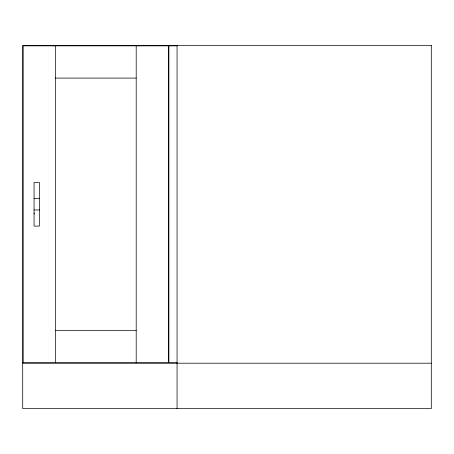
<?xml version="1.0" encoding="UTF-8"?>
<svg xmlns="http://www.w3.org/2000/svg" width="454" height="454" viewBox="0 0 454 454"><rect width="100%" height="100%" fill="white"/><g stroke="black" fill="none" stroke-linecap="round" stroke-linejoin="round"><path stroke-width="0.68" d="M34.061 209.975L34.061 182.508L39.419 182.508L39.419 226.092L34.061 226.092L34.061 209.975L39.419 209.975M177.06 45.854L168.888 45.854L168.888 362.746L177.06 362.746M55.388 78.088L136.2 78.088M34.061 198.625L39.419 198.625M55.388 330.512L136.2 330.512M22.7 363.2L431.3 363.2M34.152 213.011L34.243 213.874M177.06 45.4L177.06 408.6M136.2 45.854L136.2 362.746M55.388 45.854L55.388 362.746M431.3 45.4L22.7 45.4L22.7 408.6L431.3 408.6L431.3 45.4M168.434 45.854L23.154 45.854L23.154 362.746L168.434 362.746L168.434 45.854"/></g></svg>
